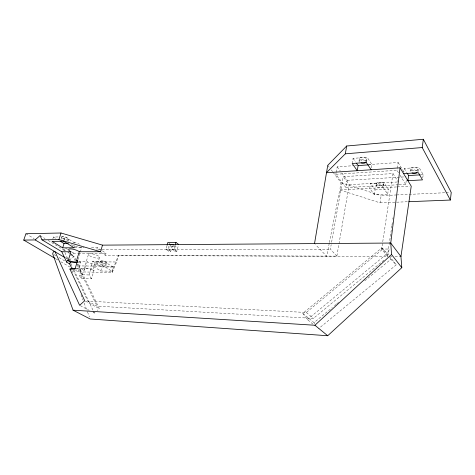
<?xml version="1.0" encoding="UTF-8"?>
<svg xmlns="http://www.w3.org/2000/svg" width="475" height="475" viewBox="0 0 475 475"><rect width="100%" height="100%" fill="white"/><g stroke="black" fill="none" stroke-linecap="round" stroke-linejoin="round"><path stroke-width="0.36" stroke-dasharray="2.38 1.78" d="M422.75 177.929L423.189 174.681L419.093 167.461L404.338 168.441L403.774 172.336M417.804 169.207L417.448 171.796A3.669 1.71 5.2 0 0 412.787 169.842A3.669 1.71 5.2 0 0 410.655 172.223M418.558 171.404L419.093 167.461M410.133 171.338L410.495 168.756M399.065 184.733L405.703 184.377L406.291 180.215M312.96 324.134L307.378 319.574L302.818 313.387L381.858 247.808L388.562 256.31L387.392 256.31L391.887 225.69M391.994 224.96L392.421 222.045M392.849 219.129L393.062 217.675M398.501 172.757L396.987 170.305L397.201 168.886M397.302 168.18L398.145 162.498L368.772 164.593M387.392 256.31L381.651 249.048L392.991 173.559L343.205 176.682L331.271 244.102M387.671 194.144L388.419 189.222L384.043 182.661L370.553 183.415L369.752 188.343L374.306 194.768L387.671 194.144L383.277 187.637L384.043 182.661M333.058 172.271L341.02 182.691L339.744 189.899L380.024 202.843L381.134 195.652L395.895 194.982M382.897 186.562L383.277 184.11M374.306 194.768L375.078 189.893L370.553 183.415M376.182 185.689L376.568 183.237M371.503 167.829L372.026 164.617L367.133 157.278L353.062 158.365L352.284 162.866M366.071 162.159L366.492 159.6A3.58 1.728 7.3 0 0 361.825 157.178A3.58 1.728 7.3 0 0 360.673 160.027A3.58 1.728 7.3 0 0 366.492 159.6M366.486 161.179L367.133 157.278M359.058 160.841L359.498 158.288M100.736 252.373L105.408 255.366L336.846 256.138L349.208 184.692L343.205 176.682M398.323 184.769L345.96 187.572L347.231 180.298L340.682 171.523M336.846 256.138L330.374 249.179L331.146 244.827M345.96 187.572L335.843 174.289L336.086 172.936M336.211 172.259L337.191 166.844L354.083 165.638M329.246 243.301L326.693 256.286L315.537 244.649M329.389 242.577L339.744 189.899L396.518 186.954M174.83 251.317L176.017 246.727L173.292 244.684L172.092 249.298L174.83 251.317L176.86 251.311L178.63 244.423M176.86 251.311L174.129 249.292L175.026 245.83M166.933 245.878L166.03 249.31L168.785 251.317L170.792 251.317L171.98 246.745L170.887 245.931M170.792 251.317L168.043 249.304L169.248 244.714M168.785 251.317L170.572 244.482M75.573 270.34L78.132 271.837L112.225 272.549L116.565 261.998L118.412 255.556L387.713 256.506M111.94 271.207L113.127 267.087L103.888 261.28L92.619 261.173L91.384 265.299L100.73 270.982L111.94 271.207L102.659 265.454L91.384 265.299M112.225 272.549L113.988 266.404L118.412 255.556M106.139 265.068A3.378 0.944 15.8 0 0 101.555 262.889A3.378 0.944 15.8 0 0 100.991 264.427A3.378 0.944 15.8 0 0 106.139 265.068L106.738 263.013A3.372 0.95 15.8 0 0 102.161 260.828A3.372 0.95 15.8 0 0 101.591 262.378A3.372 0.95 15.8 0 0 106.738 263.013M100.73 270.982L101.929 266.908L113.127 267.087M105.408 255.366L106.032 253.228L101.959 250.598M102.659 265.454L103.888 261.28M97.636 263.779L99.495 257.509A5.736 1.639 16.1 0 0 91.663 253.751A5.736 1.639 16.1 0 0 90.796 256.452A5.736 1.639 16.1 0 0 99.495 257.509M99.649 263.197L100.255 261.137M78.583 261.606L87.293 261.701L84.574 269.972A5.783 1.532 15.9 0 1 85.957 268.434A5.783 1.532 15.9 0 1 92.762 270.127L95.528 261.784L116.565 261.998M77.829 264.035L80.999 270.608L79.462 275.672L81.195 278.54L91.491 278.831L94.032 270.275L91.123 268.523L80.821 268.345L80.263 270.174L82.49 274.793L83.487 275.773L99.34 308.655L97.327 310.424M101.377 250.224L97.298 247.594L96.651 249.755L330.374 249.179M91.491 278.831L89.199 274.96L91.123 268.523M81.195 278.54L83.754 270.079L84.758 270.103M84.028 269.022L88.475 254.321M76.202 269.028L78.702 268.773L80.691 262.242L78.256 260.775M78.132 271.837L79.937 265.905L113.988 266.404M78.025 259.498L80.127 252.658M80.334 251.97L81.807 247.184M70.508 255.247L73.215 255.253L73.857 253.193L77.508 253.199M74.165 247.796L74.937 245.308M48.129 240.445L63.626 249.838L64.279 249.838L64.719 248.443M68.026 241.258L68.709 239.091M63.994 239.982L64.998 236.835L75.519 243.449M61.732 237.055L61.038 239.228A3.64 1.063 17 0 1 64.226 239.05A3.64 1.063 17 0 1 67.949 240.95M52.844 238.889L53.449 237.025L58.502 236.942M93.035 312.402L94.317 313.078L95.321 312.194M69.326 260.241L74.023 256.138L75.929 260.086M73.061 269.836L87.845 301.174L306.333 312.479L382.832 249.048M307.378 319.574L387.327 253.466L388.295 254.695L389.12 249.031L381.651 249.048M87.845 301.174L97.031 306.161L313.411 318.381L384.008 260.074M302.818 313.387L314.034 322.626L332.251 307.604M334.525 305.728L336.235 304.321M336.805 303.852L339.079 301.975M364.699 280.85L390.883 259.255L396.257 264.83L318.541 328.7M354.819 165.585L357.022 165.431M368.363 164.878L372.026 164.617M335.843 174.289L396.987 170.305M420.998 174.812L423.189 174.681M347.231 180.298L406.054 176.795M349.208 184.692L397.569 181.99M397.254 186.912L409.765 186.265M375.078 189.893L388.419 189.222M396.637 194.946L445.348 192.725M446.084 192.696L449.772 192.529M380.024 202.843L408.156 201.727M61.388 236.894L64.998 236.835M171.98 246.745L176.017 246.727M74.498 247.707L84.063 247.659M91.414 247.623L97.298 247.594M166.03 249.31L168.043 249.304M172.092 249.298L174.129 249.292M78.244 253.199L106.032 253.228M390.652 256.518L392.124 256.524M395.063 256.53L400.947 256.553M78.084 262.212L80.691 262.242M76 268.725L78.702 268.773M93.005 270.257L94.032 270.275M82.49 274.793L89.199 274.96M79.462 275.672L83.487 275.773M341.02 182.691L381.134 195.652M80.245 305.633L89.199 310.371M95.528 261.784L96.36 262.23A5.753 1.591 16.1 0 1 95.701 264.385A5.753 1.591 16.1 0 1 87.905 262.141L87.293 261.701M85.369 301.091L99.34 308.655M55.741 258.762L58.3 260.258M60.859 261.755L69.813 266.98M53.966 254.576L55.878 255.698M59.06 257.575L65.419 261.321M80.263 270.174L80.999 270.608M80.821 268.345L83.754 270.079M25.905 233.73L34.17 238.652M65.318 257.201L67.86 258.715M68.495 259.095L70.401 260.229M76.125 263.637L79.937 265.905M66.019 258.275L67.848 259.362M64.279 249.838L65.473 250.557M68.448 252.368L69.641 253.086M70.235 253.448L73.215 255.253M64.814 250.562L63.626 249.838L64.57 251.839M67.794 252.368L69.582 253.448M70.175 253.81L74.023 256.138M40.072 235.558L45.03 238.563M65.532 248.11L67.913 249.565M72.069 252.106L73.857 253.193M53.449 237.025L55.943 238.557M92.619 261.173L101.929 266.908M168.928 243.259L170.026 244.079M306.333 312.479L313.411 318.381M381.858 247.808L387.327 253.466M389.726 257.783L390.883 259.255M389.179 255.823L396.257 264.83M327.75 165.33L329.519 167.645M331.289 169.961L332.619 171.695M337.191 166.844L340.248 170.935M314.034 322.626L314.854 323.73M353.062 158.365L355.591 161.987M392.991 173.559L398.299 181.949M400.021 175.204L405.703 184.377M398.145 162.498L404.534 173.037M404.338 168.441L406.838 172.591M72.562 255.253L75.418 261.202M77.33 265.169L97.031 306.161M70.906 263.583L72.806 267.597M74.07 270.269L93.052 310.407M93.367 311.072L94.317 313.078M64.879 252.504L67.711 258.507M71.856 270.495L73.162 273.962M81.017 294.749L83.107 300.289M84.158 303.062L87.299 311.374M87.56 312.069L89.389 316.92M359.64 162.189A3.586 1.722 7.3 0 1 361.38 159.743A3.586 1.722 7.3 0 1 366.124 161.714M81.724 246.881A5.938 1.728 16.7 0 1 76.73 246.733A5.938 1.728 16.7 0 1 71.232 244.263M73.75 242.523A5.938 1.728 16.7 0 1 79.485 244.192M377.625 184.799A3.408 1.538 6.9 0 0 383.206 184.502A3.408 1.538 6.9 0 0 378.842 182.293A3.408 1.538 6.9 0 0 377.625 184.799M377.245 187.245A3.414 1.532 7 0 0 382.826 186.96A3.414 1.532 7 0 0 378.456 184.751A3.414 1.532 7 0 0 377.245 187.245M411.593 170.032A3.663 1.722 5.1 0 0 417.691 169.646A3.663 1.722 5.1 0 0 413.167 167.242A3.663 1.722 5.1 0 0 411.593 170.032M62.635 238.1A3.64 1.069 17 0 0 68.543 239.335A3.64 1.069 17 0 0 64.481 236.776A3.64 1.069 17 0 0 62.635 238.1"/><path stroke-width="0.71" d="M408.898 201.697L450.359 200.046L451.25 192.458L423.338 139.264L346.702 146.003L327.75 165.33L314.527 243.592M346.702 146.003L345.313 153.823L326.367 172.757L400.045 167.823L390.747 243.046L391.543 254.481L401.797 267.68L327.72 335.736L90.173 318.998L73.067 310.181L52.695 253.828L53.372 251.726L55.029 251.744L64.796 257.551M450.359 200.046L422.21 147.553L423.338 139.264M407.194 173.185L408.619 175.56L407.888 180.702L422.495 179.877L418.38 172.722L403.59 173.636M401.797 267.68L400.947 256.553L411.237 186.188L400.045 167.823M356.434 163.192L358.114 165.609L357.253 170.685L352.171 163.507L366.272 162.474L371.189 169.753M175.204 245.136L175.916 242.369L167.835 242.446L167.117 245.195M75.323 268.713L71.945 268.648L69.748 263.987L66.678 262.176L67.26 260.312L68.275 260.324L70.953 251.738L70.08 251.269A5.955 1.686 16.6 0 1 70.508 248.906A5.955 1.686 16.6 0 1 78.624 251.263L79.272 251.732L100.546 251.726L102.499 245.136L390.747 243.046L400.947 256.553M68.275 260.324L69.884 261.012A5.985 1.621 16.4 0 0 77.288 261.084L76.606 260.395L79.272 251.732M69.748 263.987L70.324 262.129L77.437 262.206M62.682 247.849L74.165 247.796L63.597 241.241L52.042 241.371L62.682 247.849L64.042 243.556L68.347 243.515M61.02 233.005L25.905 233.73L23.75 240.095L35.162 239.922L40.072 235.558L41.978 239.822L58.906 239.614L61.02 233.005L102.499 245.136M73.067 310.181L314.907 325.25L391.543 254.481M35.162 239.922L55.029 251.744L79.604 305.294L84.734 300.746L69.902 269.064L71.945 268.648M345.313 153.823L422.21 147.553M358.114 165.609L368.363 164.878M408.619 175.56L420.274 174.859M169.248 244.714L173.292 244.684M41.978 239.822L61.786 251.738L70.953 251.738M76.606 260.395L77.645 260.407L74.955 269.159L69.902 269.064M58.906 239.614L100.546 251.726M23.75 240.095L55.1 258.388M67.26 260.312L70.324 262.129M60.307 241.247L64.042 243.556M175.916 242.369L178.63 244.423M314.907 325.25L327.72 335.736M61.786 251.738L66.678 262.176M366.071 162.159A3.586 1.722 7.3 0 1 361.042 162.907M416.979 172.627A3.669 1.71 5.2 0 1 412.015 172.936M64.38 241.3A3.64 1.063 17 0 1 63.49 241.003"/></g></svg>
